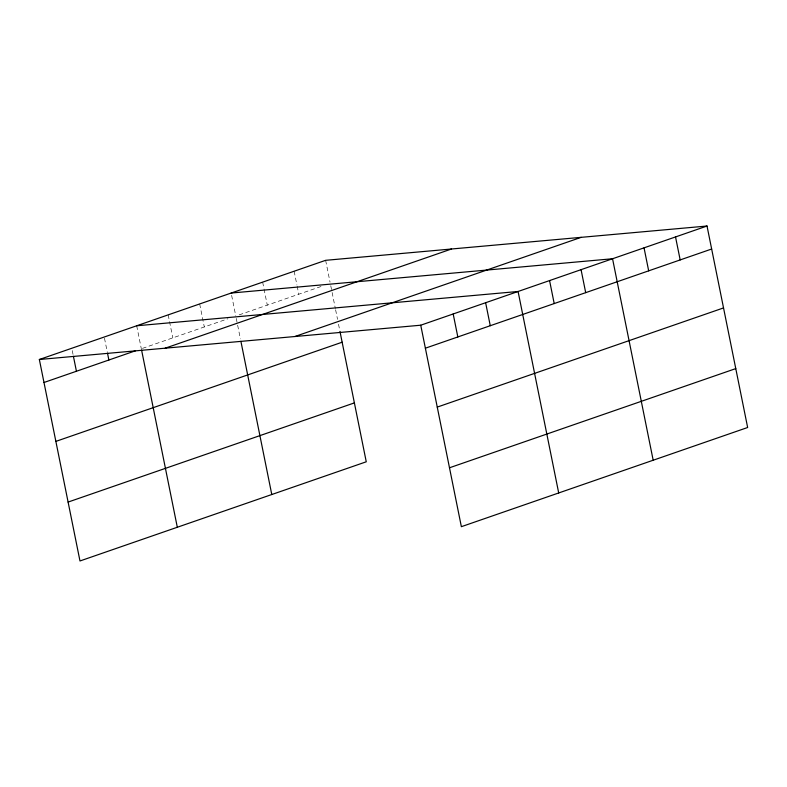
<?xml version="1.0" encoding="UTF-8"?>
<svg xmlns="http://www.w3.org/2000/svg" width="787" height="787" viewBox="0 0 787 787"><rect width="100%" height="100%" fill="white"/><g stroke="black" fill="none" stroke-linecap="round" stroke-linejoin="round"><path stroke-width="0.59" stroke-dasharray="3.94 2.95" d="M142.447 348.385L227.925 318.774M239.169 314.879L321.273 286.429M325.631 260.32L330.038 282.159M330.756 285.72L335.36 308.553M335.606 309.753L337.544 319.374M338.508 324.185L339.718 330.196M294.141 271.23L296.925 285.022M297.161 286.173L298.775 294.22M262.651 282.139L263.812 287.885M264.038 289.036L267.285 305.13M231.624 295.351L235.795 316.04M236.277 318.45L240.399 338.882M199.672 303.959L204.305 326.949M168.182 314.869L172.815 337.859M136.682 325.779L141.326 348.769M104.474 338.164L107.258 351.966M72.256 350.559L73.191 355.153"/><path stroke-width="1.18" d="M339.964 331.396L366.26 461.792L79.979 560.974L39.35 359.502L325.631 260.32L707.021 226.026L747.65 427.498L461.369 526.68L420.74 325.208L707.021 226.026M43.983 382.492L135.531 350.776M165.211 348.179L451.492 249.007M294.879 336.521L581.17 237.34M55.867 441.389L342.148 342.207M425.373 348.198L711.664 249.017M68.095 502.076L354.386 402.895M437.257 407.095L723.538 307.924M449.485 467.783L735.776 368.601M231.162 293.049L612.552 258.756L653.18 460.228M136.682 325.779L518.082 291.485L558.701 492.957M39.35 359.502L420.74 325.208M675.531 236.936L680.175 259.926M644.041 247.846L648.675 270.836M581.062 269.666L585.695 292.656M549.572 280.575L554.205 303.566M485.628 302.729L490.271 325.72M453.184 313.964L457.827 336.964M240.891 341.283L271.781 494.521M141.562 349.979L177.311 527.251M107.485 353.117L108.881 360.013M73.417 356.304L76.428 371.257"/></g></svg>
